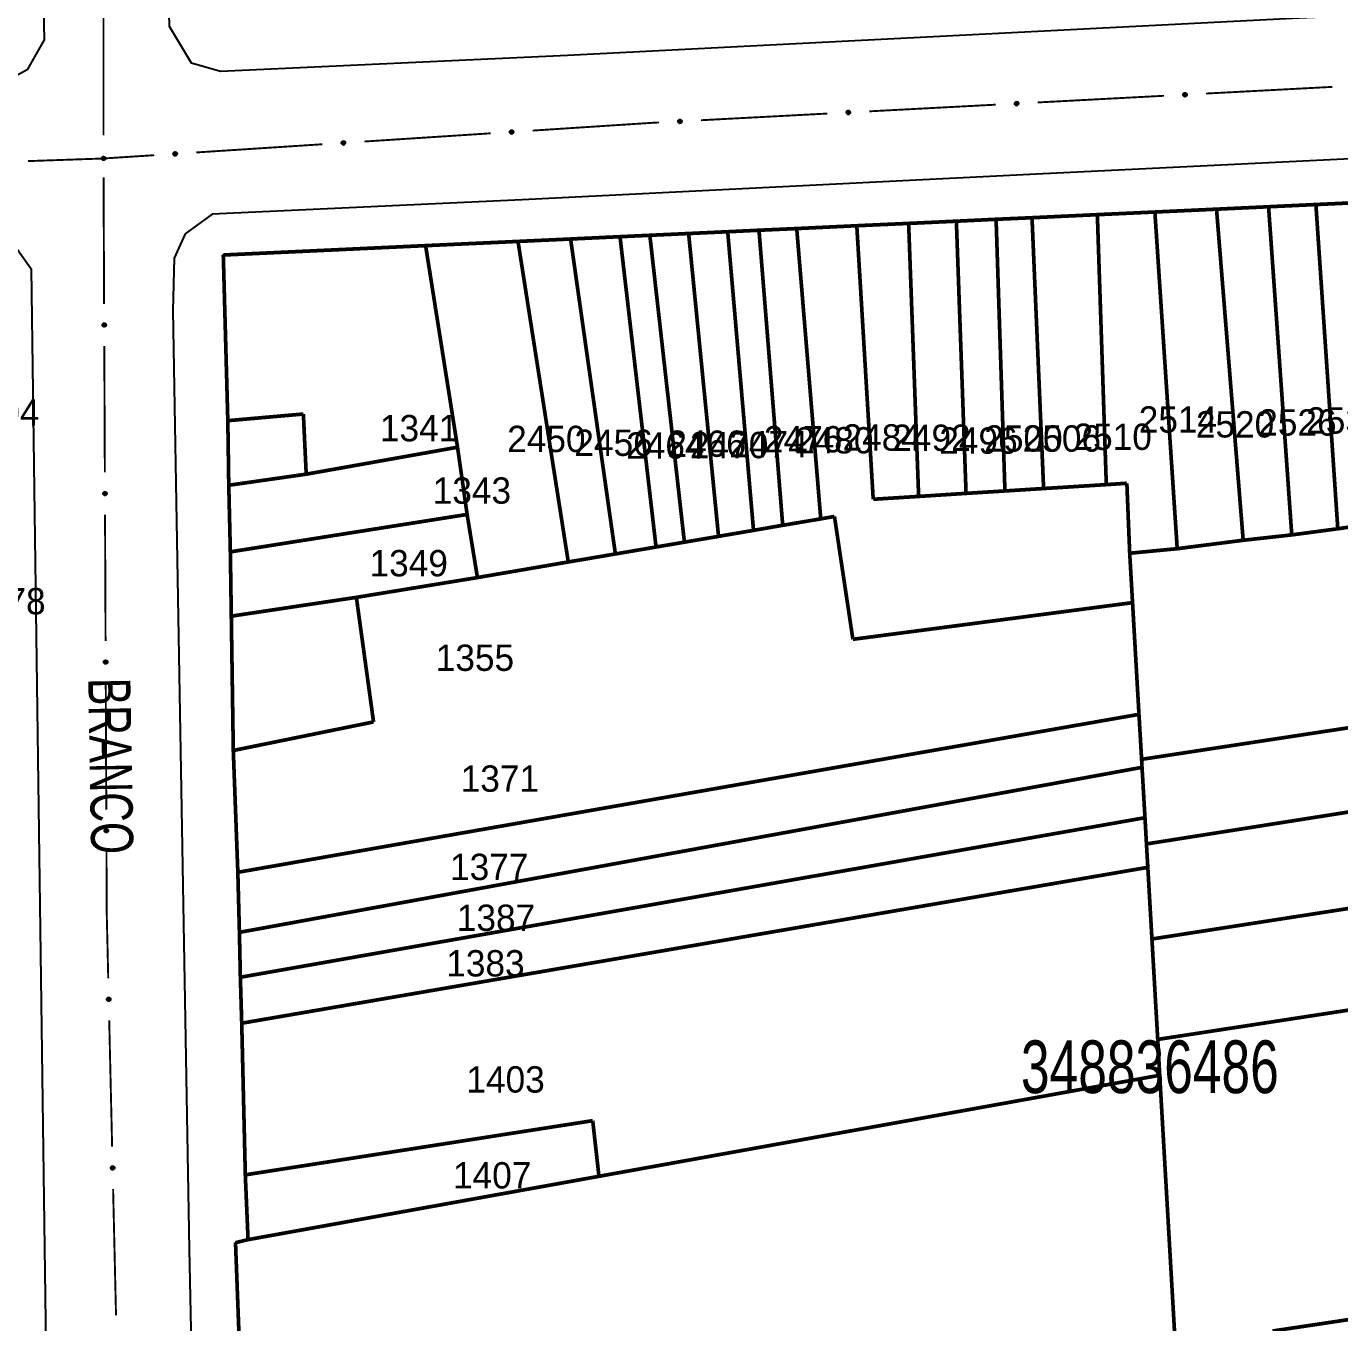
# Model space of a CAD drawing. Extents: x 202481 to 204056, y 4838981 to 4840330.
# Drawn here: x 203301.8 to 203426.5, y 4839085.1 to 4839208.1 of the extents above; entities that cross this region are included whole.
import ezdxf
from ezdxf.enums import TextEntityAlignment as Align

# ---------------------------------------------------------------- set-up
doc = ezdxf.new("R2010")
doc.units = 0
doc.header["$LTSCALE"] = 1.5
doc.header["$MEASUREMENT"] = 0
for name, color, linetype in [('CD_MALHA_LOTES', 7, 'CONTINUOUS'), ('CD_TXT_QUADRA', 7, 'CONTINUOUS'), ('RU-QUADRA', 210, 'CONTINUOUS'), ('SV-EIXO-RUA-PAV', 20, 'CONTINUOUS'), ('SV-RUA-PAVIM', 7, 'CONTINUOUS'), ('SV-TXT-RUA-PAV', 7, 'CONTINUOUS'), ('Th_NmrPort', 1, 'CONTINUOUS')]:
    doc.layers.add(name, color=color, linetype=linetype)
doc.styles.add('ARIAL', font='ARIAL.SHX')

msp = doc.modelspace()

# ---------------------------------------------------------------- linework, layer by layer
at = {"layer": 'CD_MALHA_LOTES', "linetype": 'Continuous', "const_width": 0.35, "flags": 128}
for points in [[(203408.92, 4839190.52), (203414.77, 4839190.79)], [(203414.77, 4839190.79), (203419.71, 4839191.02)], [(203417.3, 4839159.37), (203414.77, 4839190.79)], [(203419.71, 4839191.02), (203424.2, 4839191.23)], [(203421.91, 4839159.88), (203419.71, 4839191.02)], [(203424.2, 4839191.23), (203430.81, 4839191.53)], [(203426.28, 4839160.46), (203424.2, 4839191.23)], [(203380.63, 4839189.22), (203385.55, 4839189.44)], [(203385.55, 4839189.44), (203390.08, 4839189.65)], [(203386.5, 4839163.53), (203385.55, 4839189.44)], [(203390.08, 4839189.65), (203393.85, 4839189.83)], [(203391, 4839163.82), (203390.08, 4839189.65)], [(203393.85, 4839189.83), (203397.26, 4839189.98)], [(203394.69, 4839164.05), (203393.85, 4839189.83)], [(203397.26, 4839189.98), (203403.46, 4839190.27)], [(203398.36, 4839164.28), (203397.26, 4839189.98)], [(203403.46, 4839190.27), (203408.92, 4839190.52)], [(203404.31, 4839164.65), (203403.46, 4839190.27)], [(203411.04, 4839158.57), (203408.92, 4839190.52)], [(203353.47, 4839187.96), (203358.16, 4839188.18)], [(203358.16, 4839188.18), (203360.99, 4839188.31)], [(203361.58, 4839158.73), (203358.16, 4839188.18)], [(203360.99, 4839188.31), (203364.67, 4839188.48)], [(203364.27, 4839159.19), (203360.99, 4839188.31)], [(203364.67, 4839188.48), (203368.38, 4839188.65)], [(203367.51, 4839159.74), (203364.67, 4839188.48)], [(203368.38, 4839188.65), (203371.35, 4839188.79)], [(203370.83, 4839160.31), (203368.38, 4839188.65)], [(203371.35, 4839188.79), (203374.93, 4839188.95)], [(203373.6, 4839160.79), (203371.35, 4839188.79)], [(203374.93, 4839188.95), (203380.63, 4839189.22)], [(203377.21, 4839161.4), (203374.93, 4839188.95)], [(203382.19, 4839163.26), (203380.63, 4839189.22)], [(203320.51, 4839186.44), (203339.71, 4839187.33)], [(203339.71, 4839187.33), (203348.48, 4839187.73)], [(203342.74, 4839168.2), (203339.71, 4839187.33)], [(203348.48, 4839187.73), (203353.47, 4839187.96)], [(203353.25, 4839157.31), (203348.48, 4839187.73)], [(203357.72, 4839158.07), (203353.47, 4839187.96)], [(203320.94, 4839170.72), (203320.51, 4839186.44)], [(203320.94, 4839170.72), (203328.11, 4839171.35)], [(203321.03, 4839164.59), (203320.94, 4839170.72)], [(203328.11, 4839171.35), (203328.38, 4839165.64)], [(203328.38, 4839165.64), (203342.74, 4839168.2)], [(203343.65, 4839161.82), (203342.74, 4839168.2)], [(203321.03, 4839164.59), (203328.38, 4839165.64)], [(203321.18, 4839158.27), (203321.03, 4839164.59)], [(203404.31, 4839164.65), (203398.36, 4839164.28)], [(203406.26, 4839164.78), (203404.31, 4839164.65)], [(203406.53, 4839158.14), (203406.26, 4839164.78)], [(203386.5, 4839163.53), (203382.19, 4839163.26)], [(203391, 4839163.82), (203386.5, 4839163.53)], [(203394.69, 4839164.05), (203391, 4839163.82)], [(203398.36, 4839164.28), (203394.69, 4839164.05)], [(203321.18, 4839158.27), (203343.65, 4839161.82)], [(203344.63, 4839155.83), (203343.65, 4839161.82)], [(203373.6, 4839160.79), (203370.83, 4839160.31)], [(203377.21, 4839161.4), (203373.6, 4839160.79)], [(203378.51, 4839161.63), (203377.21, 4839161.4)], [(203380.26, 4839149.97), (203378.51, 4839161.63)], [(203432.6, 4839161.41), (203426.28, 4839160.46)], [(203367.51, 4839159.74), (203364.27, 4839159.19)], [(203370.83, 4839160.31), (203367.51, 4839159.74)], [(203421.91, 4839159.88), (203417.3, 4839159.37)], [(203426.28, 4839160.46), (203421.91, 4839159.88)], [(203321.27, 4839152.17), (203321.18, 4839158.27)], [(203361.58, 4839158.73), (203357.72, 4839158.07)], [(203364.27, 4839159.19), (203361.58, 4839158.73)], [(203406.53, 4839158.14), (203411.04, 4839158.57)], [(203417.3, 4839159.37), (203411.04, 4839158.57)], [(203353.25, 4839157.31), (203344.63, 4839155.83)], [(203357.72, 4839158.07), (203353.25, 4839157.31)], [(203406.8, 4839153.45), (203406.53, 4839158.14)], [(203333.14, 4839153.95), (203344.63, 4839155.83)], [(203321.27, 4839152.17), (203333.14, 4839153.95)], [(203334.77, 4839142.13), (203333.14, 4839153.95)], [(203406.8, 4839153.45), (203380.26, 4839149.97)], [(203407.41, 4839142.85), (203406.8, 4839153.45)], [(203321.46, 4839139.42), (203321.27, 4839152.17)], [(203407.66, 4839138.58), (203495.91, 4839152.04)], [(203408.12, 4839130.55), (203496.24, 4839144.47)], [(203321.46, 4839139.42), (203334.77, 4839142.13)], [(203321.89, 4839127.86), (203407.41, 4839142.85)], [(203407.66, 4839138.58), (203407.41, 4839142.85)], [(203321.89, 4839127.86), (203321.46, 4839139.42)], [(203407.7, 4839137.82), (203407.66, 4839138.58)], [(203322.04, 4839122.16), (203407.7, 4839137.82)], [(203407.98, 4839133.04), (203407.7, 4839137.82)], [(203408.64, 4839121.53), (203496.62, 4839135.19)], [(203322.13, 4839117.9), (203407.98, 4839133.04)], [(203408.12, 4839130.55), (203407.98, 4839133.04)], [(203408.25, 4839128.33), (203408.12, 4839130.55)], [(203322.26, 4839113.54), (203408.25, 4839128.33)], [(203408.64, 4839121.53), (203408.25, 4839128.33)], [(203322.04, 4839122.16), (203321.89, 4839127.86)], [(203322.13, 4839117.9), (203322.04, 4839122.16)], [(203409.19, 4839112), (203408.64, 4839121.53)], [(203467.61, 4839120.97), (203409.19, 4839112)], [(203322.26, 4839113.54), (203322.13, 4839117.9)], [(203322.6, 4839099.15), (203322.26, 4839113.54)], [(203409.38, 4839108.6), (203409.19, 4839112)], [(203409.38, 4839108.6), (203356.16, 4839099.01)], [(203410.86, 4839082.95), (203409.38, 4839108.6)], [(203322.6, 4839099.15), (203355.57, 4839104.29)], [(203355.57, 4839104.29), (203356.16, 4839099.01)], [(203322.86, 4839093), (203322.6, 4839099.15)], [(203356.16, 4839099.01), (203322.86, 4839093)], [(203420.09, 4839084.33), (203498.01, 4839096)], [(203321.67, 4839092.71), (203322.86, 4839093)], [(203322.66, 4839066.5), (203321.67, 4839092.71)]]:
    msp.add_lwpolyline(points, dxfattribs=at)
at = {"layer": 'RU-QUADRA', "linetype": 'Continuous', "const_width": 0.18, "flags": 128}
msp.add_lwpolyline([(203430.81, 4839191.53), (203424.2, 4839191.23), (203419.71, 4839191.02), (203414.77, 4839190.79), (203408.92, 4839190.52), (203403.46, 4839190.27), (203397.26, 4839189.98), (203393.85, 4839189.83), (203390.08, 4839189.65), (203385.55, 4839189.44), (203380.63, 4839189.22), (203374.93, 4839188.95), (203371.35, 4839188.79), (203368.38, 4839188.65), (203364.67, 4839188.48), (203360.99, 4839188.31), (203358.16, 4839188.18), (203353.47, 4839187.96), (203348.48, 4839187.73), (203339.71, 4839187.33), (203320.51, 4839186.44), (203320.94, 4839170.72), (203321.03, 4839164.59), (203321.18, 4839158.27), (203321.27, 4839152.17), (203321.46, 4839139.42), (203321.89, 4839127.86), (203322.04, 4839122.16), (203322.13, 4839117.9), (203322.26, 4839113.54), (203322.6, 4839099.15), (203322.86, 4839093), (203321.67, 4839092.71), (203322.66, 4839066.5)], dxfattribs=at)
at = {"layer": 'SV-EIXO-RUA-PAV', "const_width": 0.18}
for points in [[(203309.14, 4839208.98), (203309.14, 4839197.803883)], [(203413.777736, 4839201.76224), (203425.761033, 4839202.395161)], [(203381.822277, 4839200.074452), (203393.805574, 4839200.707372)], [(203397.800007, 4839200.918346), (203409.783304, 4839201.551267)], [(203365.844547, 4839199.230557), (203377.827845, 4839199.863478)], [(203349.874988, 4839198.247971), (203360.85182, 4839198.961518)], [(203360.85182, 4839198.961518), (203361.29, 4839198.99)], [(203361.29, 4839198.99), (203361.850115, 4839199.019584)], [(203317.942385, 4839196.172197), (203329.917111, 4839196.950612)], [(203333.908686, 4839197.210084), (203345.883413, 4839197.988499)], [(203309.14, 4839195.6), (203313.950809, 4839195.912726)], [(203301.965298, 4839195.350536), (203308.961071, 4839195.593781)], [(203308.961071, 4839195.593781), (203309.14, 4839195.6)], [(203309.147768, 4839193.8039), (203309.199665, 4839181.804012)], [(203309.216964, 4839177.804049), (203309.26886, 4839165.804162)], [(203309.286159, 4839161.804199), (203309.338056, 4839149.804311)], [(203309.355355, 4839145.804349), (203309.407252, 4839133.804461)], [(203309.424551, 4839129.804498), (203309.446175, 4839124.804545)], [(203309.446175, 4839124.804545), (203309.45, 4839123.92)], [(203309.45, 4839123.92), (203309.591153, 4839117.806183)], [(203309.683478, 4839113.807248), (203309.960454, 4839101.810445)], [(203310.052779, 4839097.811511), (203310.329755, 4839085.814708)]]:
    msp.add_lwpolyline(points, dxfattribs=at)
at = {"layer": 'SV-EIXO-RUA-PAV'}
for points in [[(203395.653504, 4839200.915208), (203395.685697, 4839200.952028), (203395.720894, 4839200.977089), (203395.756266, 4839200.989542), (203395.790393, 4839200.992396), (203395.825636, 4839200.991383), (203395.860942, 4839200.982523), (203395.89795, 4839200.964009), (203395.935111, 4839200.931975), (203395.958415, 4839200.894231), (203395.972479, 4839200.860206), (203395.977504, 4839200.824791), (203395.975946, 4839200.790572), (203395.96553, 4839200.754202), (203395.946402, 4839200.716881), (203395.913286, 4839200.680293), (203395.878611, 4839200.65596), (203395.844081, 4839200.644814), (203395.808446, 4839200.639987), (203395.772478, 4839200.641452), (203395.737871, 4839200.650349), (203395.700329, 4839200.669676), (203395.66465, 4839200.702841), (203395.639987, 4839200.737148), (203395.628358, 4839200.771512), (203395.624396, 4839200.806702), (203395.624982, 4839200.842062), (203395.632411, 4839200.877924), (203395.653504, 4839200.915208)], [(203411.631233, 4839201.759103), (203411.663426, 4839201.795922), (203411.698623, 4839201.820983), (203411.733996, 4839201.833436), (203411.768123, 4839201.83629), (203411.803365, 4839201.835278), (203411.838672, 4839201.826417), (203411.87568, 4839201.807904), (203411.912841, 4839201.775869), (203411.936144, 4839201.738126), (203411.950208, 4839201.7041), (203411.955233, 4839201.668686), (203411.953676, 4839201.634466), (203411.94326, 4839201.598096), (203411.924132, 4839201.560775), (203411.891015, 4839201.524188), (203411.85634, 4839201.499855), (203411.82181, 4839201.488708), (203411.786175, 4839201.483882), (203411.750208, 4839201.485347), (203411.7156, 4839201.494244), (203411.678059, 4839201.513571), (203411.64238, 4839201.546735), (203411.617716, 4839201.581042), (203411.606087, 4839201.615406), (203411.602126, 4839201.650596), (203411.602712, 4839201.685957), (203411.610141, 4839201.721818), (203411.631233, 4839201.759103)], [(203379.675774, 4839200.071314), (203379.707967, 4839200.108133), (203379.743164, 4839200.133194), (203379.778537, 4839200.145647), (203379.812664, 4839200.148501), (203379.847906, 4839200.147489), (203379.883213, 4839200.138629), (203379.920221, 4839200.120115), (203379.957382, 4839200.08808), (203379.980685, 4839200.050337), (203379.994749, 4839200.016311), (203379.999774, 4839199.980897), (203379.998217, 4839199.946677), (203379.987801, 4839199.910307), (203379.968672, 4839199.872986), (203379.935556, 4839199.836399), (203379.900881, 4839199.812066), (203379.866351, 4839199.800919), (203379.830716, 4839199.796093), (203379.794749, 4839199.797558), (203379.760141, 4839199.806455), (203379.7226, 4839199.825782), (203379.686921, 4839199.858946), (203379.662257, 4839199.893253), (203379.650628, 4839199.927618), (203379.646667, 4839199.962808), (203379.647253, 4839199.998168), (203379.654681, 4839200.034029), (203379.675774, 4839200.071314)], [(203347.728682, 4839198.218763), (203347.760425, 4839198.255971), (203347.795315, 4839198.281458), (203347.830534, 4839198.294339), (203347.864624, 4839198.297608), (203347.899876, 4839198.297023), (203347.935287, 4839198.288592), (203347.972517, 4839198.270529), (203348.010065, 4839198.238949), (203348.033825, 4839198.201491), (203348.048301, 4839198.167639), (203348.053756, 4839198.132288), (203348.052614, 4839198.098052), (203348.042641, 4839198.061558), (203348.023967, 4839198.024008), (203347.991297, 4839197.987021), (203347.956921, 4839197.962268), (203347.922528, 4839197.950703), (203347.886955, 4839197.945444), (203347.850972, 4839197.946473), (203347.816259, 4839197.954949), (203347.778486, 4839197.973818), (203347.742407, 4839198.006547), (203347.717328, 4839198.040551), (203347.705283, 4839198.074772), (203347.700894, 4839198.109912), (203347.70105, 4839198.145276), (203347.708043, 4839198.181225), (203347.728682, 4839198.218763)], [(203363.698045, 4839199.227419), (203363.730238, 4839199.264239), (203363.765435, 4839199.2893), (203363.800807, 4839199.301753), (203363.834934, 4839199.304607), (203363.870177, 4839199.303594), (203363.905483, 4839199.294734), (203363.942491, 4839199.27622), (203363.979652, 4839199.244186), (203364.002956, 4839199.206442), (203364.01702, 4839199.172417), (203364.022045, 4839199.137002), (203364.020487, 4839199.102783), (203364.010071, 4839199.066413), (203363.990943, 4839199.029092), (203363.957827, 4839198.992504), (203363.923152, 4839198.968172), (203363.888621, 4839198.957025), (203363.852986, 4839198.952199), (203363.817019, 4839198.953664), (203363.782412, 4839198.962561), (203363.74487, 4839198.981887), (203363.709191, 4839199.015052), (203363.684527, 4839199.049359), (203363.672899, 4839199.083723), (203363.668937, 4839199.118913), (203363.669523, 4839199.154273), (203363.676952, 4839199.190135), (203363.698045, 4839199.227419)], [(203331.76238, 4839197.180877), (203331.794123, 4839197.218084), (203331.829013, 4839197.243571), (203331.864232, 4839197.256453), (203331.898322, 4839197.259721), (203331.933574, 4839197.259136), (203331.968985, 4839197.250706), (203332.006216, 4839197.232643), (203332.043763, 4839197.201062), (203332.067523, 4839197.163604), (203332.081999, 4839197.129752), (203332.087454, 4839197.094401), (203332.086313, 4839197.060165), (203332.076339, 4839197.023671), (203332.057665, 4839196.986121), (203332.024996, 4839196.949134), (203331.990619, 4839196.924382), (203331.956227, 4839196.912817), (203331.920653, 4839196.907558), (203331.88467, 4839196.908586), (203331.849958, 4839196.917062), (203331.812184, 4839196.935931), (203331.776105, 4839196.96866), (203331.751026, 4839197.002665), (203331.738981, 4839197.036886), (203331.734592, 4839197.072025), (203331.734749, 4839197.10739), (203331.741742, 4839197.143339), (203331.76238, 4839197.180877)], [(203309.249458, 4839195.744155), (203309.284675, 4839195.710217), (203309.308003, 4839195.673848), (203309.318728, 4839195.637914), (203309.319926, 4839195.603689), (203309.317208, 4839195.568537), (203309.306649, 4839195.533701), (203309.286365, 4839195.497633), (203309.252568, 4839195.462066), (203309.213741, 4839195.440618), (203309.179074, 4839195.428218), (203309.143458, 4839195.424914), (203309.109354, 4839195.428126), (203309.073531, 4839195.440292), (203309.03718, 4839195.461205), (203309.002239, 4839195.496054), (203308.979614, 4839195.531866), (203308.970152, 4839195.566896), (203308.967057, 4839195.602723), (203308.970262, 4839195.638577), (203308.980825, 4839195.672713), (203309.001947, 4839195.709275), (203309.0368, 4839195.743306), (203309.072261, 4839195.766279), (203309.107148, 4839195.77623), (203309.142489, 4839195.778483), (203309.177779, 4839195.776186), (203309.213239, 4839195.767029), (203309.249458, 4839195.744155)], [(203315.796078, 4839196.14299), (203315.827822, 4839196.180198), (203315.862712, 4839196.205684), (203315.89793, 4839196.218566), (203315.93202, 4839196.221834), (203315.967272, 4839196.22125), (203316.002684, 4839196.212819), (203316.039914, 4839196.194756), (203316.077461, 4839196.163175), (203316.101221, 4839196.125718), (203316.115698, 4839196.091865), (203316.121152, 4839196.056515), (203316.120011, 4839196.022279), (203316.110037, 4839195.985785), (203316.091364, 4839195.948234), (203316.058694, 4839195.911247), (203316.024317, 4839195.886495), (203315.989925, 4839195.87493), (203315.954351, 4839195.869671), (203315.918369, 4839195.870699), (203315.883656, 4839195.879175), (203315.845882, 4839195.898045), (203315.809803, 4839195.930773), (203315.784725, 4839195.964778), (203315.772679, 4839195.998999), (203315.768291, 4839196.034138), (203315.768447, 4839196.069503), (203315.77544, 4839196.105452), (203315.796078, 4839196.14299)], [(203309.317772, 4839179.948186), (203309.352989, 4839179.914248), (203309.376317, 4839179.877878), (203309.387042, 4839179.841945), (203309.38824, 4839179.807719), (203309.385522, 4839179.772567), (203309.374963, 4839179.737731), (203309.354679, 4839179.701663), (203309.320882, 4839179.666097), (203309.282055, 4839179.644649), (203309.247388, 4839179.632249), (203309.211772, 4839179.628945), (203309.177668, 4839179.632157), (203309.141845, 4839179.644322), (203309.105494, 4839179.665235), (203309.070553, 4839179.700084), (203309.047928, 4839179.735897), (203309.038466, 4839179.770926), (203309.035371, 4839179.806753), (203309.038576, 4839179.842608), (203309.049139, 4839179.876744), (203309.070261, 4839179.913305), (203309.105114, 4839179.947336), (203309.140575, 4839179.97031), (203309.175462, 4839179.980261), (203309.210803, 4839179.982514), (203309.246093, 4839179.980216), (203309.281553, 4839179.97106), (203309.317772, 4839179.948186)], [(203309.386968, 4839163.948336), (203309.422185, 4839163.914398), (203309.445513, 4839163.878028), (203309.456238, 4839163.842094), (203309.457436, 4839163.807869), (203309.454718, 4839163.772717), (203309.444159, 4839163.737881), (203309.423874, 4839163.701813), (203309.390078, 4839163.666246), (203309.35125, 4839163.644798), (203309.316584, 4839163.632398), (203309.280968, 4839163.629094), (203309.246863, 4839163.632307), (203309.21104, 4839163.644472), (203309.17469, 4839163.665385), (203309.139749, 4839163.700234), (203309.117124, 4839163.736047), (203309.107662, 4839163.771076), (203309.104567, 4839163.806903), (203309.107772, 4839163.842757), (203309.118334, 4839163.876893), (203309.139456, 4839163.913455), (203309.17431, 4839163.947486), (203309.209771, 4839163.970459), (203309.244658, 4839163.98041), (203309.279998, 4839163.982663), (203309.315289, 4839163.980366), (203309.350749, 4839163.971209), (203309.386968, 4839163.948336)], [(203309.456164, 4839147.948485), (203309.491381, 4839147.914547), (203309.514708, 4839147.878178), (203309.525434, 4839147.842244), (203309.526632, 4839147.808019), (203309.523914, 4839147.772867), (203309.513354, 4839147.738031), (203309.49307, 4839147.701962), (203309.459274, 4839147.666396), (203309.420446, 4839147.644948), (203309.385779, 4839147.632548), (203309.350163, 4839147.629244), (203309.316059, 4839147.632456), (203309.280236, 4839147.644622), (203309.243885, 4839147.665534), (203309.208944, 4839147.700384), (203309.186319, 4839147.736196), (203309.176858, 4839147.771226), (203309.173763, 4839147.807053), (203309.176968, 4839147.842907), (203309.18753, 4839147.877043), (203309.208652, 4839147.913604), (203309.243505, 4839147.947635), (203309.278966, 4839147.970609), (203309.313854, 4839147.98056), (203309.349194, 4839147.982813), (203309.384485, 4839147.980515), (203309.419944, 4839147.971359), (203309.456164, 4839147.948485)], [(203309.52536, 4839131.948635), (203309.560577, 4839131.914697), (203309.583904, 4839131.878327), (203309.59463, 4839131.842393), (203309.595828, 4839131.808168), (203309.59311, 4839131.773016), (203309.58255, 4839131.73818), (203309.562266, 4839131.702112), (203309.528469, 4839131.666546), (203309.489642, 4839131.645098), (203309.454975, 4839131.632697), (203309.419359, 4839131.629393), (203309.385255, 4839131.632606), (203309.349432, 4839131.644771), (203309.313081, 4839131.665684), (203309.27814, 4839131.700533), (203309.255515, 4839131.736346), (203309.246053, 4839131.771375), (203309.242959, 4839131.807202), (203309.246163, 4839131.843056), (203309.256726, 4839131.877192), (203309.277848, 4839131.913754), (203309.312701, 4839131.947785), (203309.348162, 4839131.970759), (203309.383049, 4839131.98071), (203309.41839, 4839131.982963), (203309.45368, 4839131.980665), (203309.48914, 4839131.971508), (203309.52536, 4839131.948635)], [(203309.74405, 4839115.952898), (203309.779898, 4839115.919627), (203309.803903, 4839115.883701), (203309.815301, 4839115.847975), (203309.817141, 4839115.813778), (203309.815083, 4839115.778581), (203309.805178, 4839115.743554), (203309.785574, 4839115.707111), (203309.752451, 4839115.670917), (203309.714032, 4839115.648744), (203309.679604, 4839115.635696), (203309.644057, 4839115.631725), (203309.609898, 4839115.634297), (203309.573853, 4839115.645788), (203309.537117, 4839115.666016), (203309.501528, 4839115.700203), (203309.478235, 4839115.735585), (203309.468118, 4839115.770431), (203309.464352, 4839115.806193), (203309.466884, 4839115.842101), (203309.476804, 4839115.87643), (203309.497237, 4839115.913381), (203309.531445, 4839115.94806), (203309.566469, 4839115.971695), (203309.601164, 4839115.982298), (203309.636456, 4839115.985214), (203309.671783, 4839115.983579), (203309.707408, 4839115.975089), (203309.74405, 4839115.952898)], [(203310.113351, 4839099.957161), (203310.149199, 4839099.923889), (203310.173205, 4839099.887964), (203310.184602, 4839099.852238), (203310.186442, 4839099.818041), (203310.184384, 4839099.782844), (203310.17448, 4839099.747816), (203310.154876, 4839099.711374), (203310.121752, 4839099.67518), (203310.083334, 4839099.653007), (203310.048906, 4839099.639959), (203310.013358, 4839099.635987), (203309.979199, 4839099.63856), (203309.943155, 4839099.650051), (203309.906418, 4839099.670278), (203309.870829, 4839099.704466), (203309.847537, 4839099.739848), (203309.83742, 4839099.774693), (203309.833653, 4839099.810456), (203309.836185, 4839099.846364), (203309.846105, 4839099.880692), (203309.866538, 4839099.917644), (203309.900747, 4839099.952322), (203309.93577, 4839099.975957), (203309.970465, 4839099.986561), (203310.005757, 4839099.989476), (203310.041084, 4839099.987841), (203310.07671, 4839099.979351), (203310.113351, 4839099.957161)]]:
    msp.add_lwpolyline(points, close=True, dxfattribs=at)
for points in [[(203395.624396, 4839200.806702), (203395.972479, 4839200.860206)], [(203395.624982, 4839200.842062), (203395.958415, 4839200.894231)], [(203395.628358, 4839200.771512), (203395.977504, 4839200.824791)], [(203395.628414, 4839200.825676), (203395.960385, 4839200.878737)], [(203395.628994, 4839200.788813), (203395.973373, 4839200.839796)], [(203395.632411, 4839200.877924), (203395.935111, 4839200.931975)], [(203395.633427, 4839200.860101), (203395.942162, 4839200.913301)], [(203395.637678, 4839200.753745), (203395.973738, 4839200.807021)], [(203395.639987, 4839200.737148), (203395.975946, 4839200.790572)], [(203395.643892, 4839200.894815), (203395.913111, 4839200.945927)], [(203395.653504, 4839200.915208), (203395.89795, 4839200.964009)], [(203395.654539, 4839200.719108), (203395.966071, 4839200.771089)], [(203395.66465, 4839200.702841), (203395.96553, 4839200.754202)], [(203395.671854, 4839200.934551), (203395.872083, 4839200.972455)], [(203395.685697, 4839200.952028), (203395.860942, 4839200.982523)], [(203395.686244, 4839200.687989), (203395.952953, 4839200.73487)], [(203395.700329, 4839200.669676), (203395.946402, 4839200.716881)], [(203395.705699, 4839200.9664), (203395.834501, 4839200.985501)], [(203395.720894, 4839200.977089), (203395.825636, 4839200.991383)], [(203395.724474, 4839200.662679), (203395.922121, 4839200.697714)], [(203411.602126, 4839201.650596), (203411.950208, 4839201.7041)], [(203411.602712, 4839201.685957), (203411.936144, 4839201.738126)], [(203411.606087, 4839201.615406), (203411.955233, 4839201.668686)], [(203411.606143, 4839201.66957), (203411.938115, 4839201.722631)], [(203411.606724, 4839201.632708), (203411.951103, 4839201.683691)], [(203411.610141, 4839201.721818), (203411.912841, 4839201.775869)], [(203411.611157, 4839201.703996), (203411.919892, 4839201.757196)], [(203411.615408, 4839201.597639), (203411.951467, 4839201.650916)], [(203411.617716, 4839201.581042), (203411.953676, 4839201.634466)], [(203411.621621, 4839201.738709), (203411.89084, 4839201.789822)], [(203411.631233, 4839201.759103), (203411.87568, 4839201.807904)], [(203411.632268, 4839201.563003), (203411.9438, 4839201.614984)], [(203411.64238, 4839201.546735), (203411.94326, 4839201.598096)], [(203411.649584, 4839201.778446), (203411.849813, 4839201.81635)], [(203411.663426, 4839201.795922), (203411.838672, 4839201.826417)], [(203411.663973, 4839201.531883), (203411.930683, 4839201.578764)], [(203411.678059, 4839201.513571), (203411.924132, 4839201.560775)], [(203411.683429, 4839201.810295), (203411.81223, 4839201.829395)], [(203411.698623, 4839201.820983), (203411.803365, 4839201.835278)], [(203411.702203, 4839201.506574), (203411.899851, 4839201.541609)], [(203411.7156, 4839201.494244), (203411.891015, 4839201.524188)], [(203411.737204, 4839201.490659), (203411.867297, 4839201.511194)], [(203411.750208, 4839201.485347), (203411.85634, 4839201.499855)], [(203379.646667, 4839199.962808), (203379.994749, 4839200.016311)], [(203379.647253, 4839199.998168), (203379.980685, 4839200.050337)], [(203379.650628, 4839199.927618), (203379.999774, 4839199.980897)], [(203379.650684, 4839199.981781), (203379.982655, 4839200.034842)], [(203379.651265, 4839199.944919), (203379.995644, 4839199.995902)], [(203379.654681, 4839200.034029), (203379.957382, 4839200.08808)], [(203379.655698, 4839200.016207), (203379.964433, 4839200.069407)], [(203379.659949, 4839199.90985), (203379.996008, 4839199.963127)], [(203379.662257, 4839199.893253), (203379.998217, 4839199.946677)], [(203379.666162, 4839200.05092), (203379.935381, 4839200.102033)], [(203379.675774, 4839200.071314), (203379.920221, 4839200.120115)], [(203379.676809, 4839199.875214), (203379.988341, 4839199.927195)], [(203379.686921, 4839199.858946), (203379.987801, 4839199.910307)], [(203379.694125, 4839200.090657), (203379.894354, 4839200.128561)], [(203379.707967, 4839200.108133), (203379.883213, 4839200.138629)], [(203379.708514, 4839199.844094), (203379.975223, 4839199.890975)], [(203379.7226, 4839199.825782), (203379.968672, 4839199.872986)], [(203379.72797, 4839200.122506), (203379.856771, 4839200.141607)], [(203379.743164, 4839200.133194), (203379.847906, 4839200.147489)], [(203379.746744, 4839199.818785), (203379.944392, 4839199.85382)], [(203379.760141, 4839199.806455), (203379.935556, 4839199.836399)], [(203379.781745, 4839199.80287), (203379.911837, 4839199.823405)], [(203379.794749, 4839199.797558), (203379.900881, 4839199.812066)], [(203395.737871, 4839200.650349), (203395.913286, 4839200.680293)], [(203395.759475, 4839200.646764), (203395.889567, 4839200.6673)], [(203395.772478, 4839200.641452), (203395.878611, 4839200.65596)], [(203347.708043, 4839198.181225), (203348.010065, 4839198.238949)], [(203347.709276, 4839198.163417), (203348.017342, 4839198.220362)], [(203347.719318, 4839198.198254), (203347.987896, 4839198.252633)], [(203347.728682, 4839198.218763), (203347.972517, 4839198.270529)], [(203347.746796, 4839198.238328), (203347.94655, 4839198.278661)], [(203347.760425, 4839198.255971), (203347.935287, 4839198.288592)], [(203347.780252, 4839198.270585), (203347.908812, 4839198.291249)], [(203347.795315, 4839198.281458), (203347.899876, 4839198.297023)], [(203363.668937, 4839199.118913), (203364.01702, 4839199.172417)], [(203363.669523, 4839199.154273), (203364.002956, 4839199.206442)], [(203363.672899, 4839199.083723), (203364.022045, 4839199.137002)], [(203363.672954, 4839199.137887), (203364.004926, 4839199.190948)], [(203363.673535, 4839199.101024), (203364.017914, 4839199.152007)], [(203363.676952, 4839199.190135), (203363.979652, 4839199.244186)], [(203363.677968, 4839199.172312), (203363.986703, 4839199.225512)], [(203363.682219, 4839199.065956), (203364.018279, 4839199.119233)], [(203363.684527, 4839199.049359), (203364.020487, 4839199.102783)], [(203363.688433, 4839199.207026), (203363.957652, 4839199.258139)], [(203363.698045, 4839199.227419), (203363.942491, 4839199.27622)], [(203363.699079, 4839199.031319), (203364.010612, 4839199.083301)], [(203363.709191, 4839199.015052), (203364.010071, 4839199.066413)], [(203363.716395, 4839199.246763), (203363.916624, 4839199.284667)], [(203363.730238, 4839199.264239), (203363.905483, 4839199.294734)], [(203363.730784, 4839199.0002), (203363.997494, 4839199.047081)], [(203363.74487, 4839198.981887), (203363.990943, 4839199.029092)], [(203363.75024, 4839199.278611), (203363.879042, 4839199.297712)], [(203363.765435, 4839199.2893), (203363.870177, 4839199.303594)], [(203363.769015, 4839198.97489), (203363.966662, 4839199.009925)], [(203363.782412, 4839198.962561), (203363.957827, 4839198.992504)], [(203363.804016, 4839198.958976), (203363.934108, 4839198.979511)], [(203363.817019, 4839198.953664), (203363.923152, 4839198.968172)], [(203331.734592, 4839197.072025), (203332.081999, 4839197.129752)], [(203331.734749, 4839197.10739), (203332.067523, 4839197.163604)], [(203331.738379, 4839197.091046), (203332.069682, 4839197.148135)], [(203331.738981, 4839197.036886), (203332.087454, 4839197.094401)], [(203331.739407, 4839197.054193), (203332.083142, 4839197.109355)], [(203331.741742, 4839197.143339), (203332.043763, 4839197.201062)], [(203331.742974, 4839197.12553), (203332.05104, 4839197.182476)], [(203331.748517, 4839197.019233), (203332.083904, 4839197.076587)], [(203331.751026, 4839197.002665), (203332.086313, 4839197.060165)], [(203331.753016, 4839197.160368), (203332.021595, 4839197.214747)], [(203331.76238, 4839197.180877), (203332.006216, 4839197.232643)], [(203331.765796, 4839196.984804), (203332.076674, 4839197.040565)], [(203331.776105, 4839196.96866), (203332.076339, 4839197.023671)], [(203331.780494, 4839197.200441), (203331.980248, 4839197.240774)], [(203331.794123, 4839197.218084), (203331.968985, 4839197.250706)], [(203331.797877, 4839196.954071), (203332.063997, 4839197.004188)], [(203331.812184, 4839196.935931), (203332.057665, 4839196.986121)], [(203331.81395, 4839197.232699), (203331.94251, 4839197.253362)], [(203331.829013, 4839197.243571), (203331.933574, 4839197.259136)], [(203331.836412, 4839196.929228), (203332.033619, 4839196.966661)], [(203347.700894, 4839198.109912), (203348.048301, 4839198.167639)], [(203347.70105, 4839198.145276), (203348.033825, 4839198.201491)], [(203347.704681, 4839198.128933), (203348.035983, 4839198.186021)], [(203347.705283, 4839198.074772), (203348.053756, 4839198.132288)], [(203347.705709, 4839198.09208), (203348.049443, 4839198.147242)], [(203347.714819, 4839198.057119), (203348.050206, 4839198.114474)], [(203347.717328, 4839198.040551), (203348.052614, 4839198.098052)], [(203347.732098, 4839198.02269), (203348.042976, 4839198.078451)], [(203347.742407, 4839198.006547), (203348.042641, 4839198.061558)], [(203347.764179, 4839197.991958), (203348.030299, 4839198.042075)], [(203347.778486, 4839197.973818), (203348.023967, 4839198.024008)], [(203347.802713, 4839197.967115), (203347.999921, 4839198.004548)], [(203347.816259, 4839197.954949), (203347.991297, 4839197.987021)], [(203347.837905, 4839197.951626), (203347.967738, 4839197.97374)], [(203347.850972, 4839197.946473), (203347.956921, 4839197.962268)], [(203309.02092, 4839195.722457), (203309.05483, 4839195.45379)], [(203309.0368, 4839195.743306), (203309.073531, 4839195.440292)], [(203309.053538, 4839195.752618), (203309.090373, 4839195.438934)], [(203309.072261, 4839195.766279), (203309.109354, 4839195.428126)], [(203309.08895, 4839195.767781), (203309.125891, 4839195.429536)], [(203309.107148, 4839195.77623), (203309.143458, 4839195.424914)], [(203309.124398, 4839195.774757), (203309.158645, 4839195.428313)], [(203309.142489, 4839195.778483), (203309.179074, 4839195.428218)], [(203309.161246, 4839195.773552), (203309.198169, 4839195.4394)], [(203309.177779, 4839195.776186), (203309.213741, 4839195.440618)], [(203309.195388, 4839195.766877), (203309.233575, 4839195.455928)], [(203309.213239, 4839195.767029), (203309.252568, 4839195.462066)], [(203309.229554, 4839195.754744), (203309.26757, 4839195.483365)], [(203309.249458, 4839195.744155), (203309.286365, 4839195.497633)], [(203309.26789, 4839195.72489), (203309.296053, 4839195.52306)], [(203315.768291, 4839196.034138), (203316.115698, 4839196.091865)], [(203315.768447, 4839196.069503), (203316.101221, 4839196.125718)], [(203315.772077, 4839196.05316), (203316.10338, 4839196.110248)], [(203315.772679, 4839195.998999), (203316.121152, 4839196.056515)], [(203315.773105, 4839196.016307), (203316.11684, 4839196.071469)], [(203315.77544, 4839196.105452), (203316.077461, 4839196.163175)], [(203315.776673, 4839196.087643), (203316.084739, 4839196.144589)], [(203315.782215, 4839195.981346), (203316.117603, 4839196.0387)], [(203315.784725, 4839195.964778), (203316.120011, 4839196.022279)], [(203315.786715, 4839196.122481), (203316.055293, 4839196.17686)], [(203315.796078, 4839196.14299), (203316.039914, 4839196.194756)], [(203315.799495, 4839195.946917), (203316.110372, 4839196.002678)], [(203315.809803, 4839195.930773), (203316.110037, 4839195.985785)], [(203315.814193, 4839196.162555), (203316.013946, 4839196.202888)], [(203315.827822, 4839196.180198), (203316.002684, 4839196.212819)], [(203315.831575, 4839195.916185), (203316.097696, 4839195.966302)], [(203315.845882, 4839195.898045), (203316.091364, 4839195.948234)], [(203315.847648, 4839196.194812), (203315.976208, 4839196.215476)], [(203315.862712, 4839196.205684), (203315.967272, 4839196.22125)], [(203315.87011, 4839195.891342), (203316.067317, 4839195.928774)], [(203315.883656, 4839195.879175), (203316.058694, 4839195.911247)], [(203315.905302, 4839195.875853), (203316.035135, 4839195.897967)], [(203315.918369, 4839195.870699), (203316.024317, 4839195.886495)], [(203331.849958, 4839196.917062), (203332.024996, 4839196.949134)], [(203331.871604, 4839196.91374), (203332.001437, 4839196.935853)], [(203331.88467, 4839196.908586), (203331.990619, 4839196.924382)], [(203308.970262, 4839195.638577), (203308.979614, 4839195.531866)], [(203308.976198, 4839195.651308), (203308.990409, 4839195.520374)], [(203308.980825, 4839195.672713), (203309.002239, 4839195.496054)], [(203308.993789, 4839195.685497), (203309.019211, 4839195.486385)], [(203309.001947, 4839195.709275), (203309.03718, 4839195.461205)], [(203309.284675, 4839195.710217), (203309.306649, 4839195.533701)], [(203309.298063, 4839195.689542), (203309.310904, 4839195.559967)], [(203309.308003, 4839195.673848), (203309.317208, 4839195.568537)], [(203309.038576, 4839179.842608), (203309.047928, 4839179.735897)], [(203309.044512, 4839179.855338), (203309.058723, 4839179.724404)], [(203309.049139, 4839179.876744), (203309.070553, 4839179.700084)], [(203309.062103, 4839179.889528), (203309.087526, 4839179.690416)], [(203309.070261, 4839179.913305), (203309.105494, 4839179.665235)], [(203309.089234, 4839179.926488), (203309.123144, 4839179.657821)], [(203309.105114, 4839179.947336), (203309.141845, 4839179.644322)], [(203309.121852, 4839179.956648), (203309.158687, 4839179.642965)], [(203309.140575, 4839179.97031), (203309.177668, 4839179.632157)], [(203309.157264, 4839179.971811), (203309.194205, 4839179.633567)], [(203309.175462, 4839179.980261), (203309.211772, 4839179.628945)], [(203309.192712, 4839179.978787), (203309.226959, 4839179.632344)], [(203309.210803, 4839179.982514), (203309.247388, 4839179.632249)], [(203309.22956, 4839179.977582), (203309.266483, 4839179.643431)], [(203309.246093, 4839179.980216), (203309.282055, 4839179.644649)], [(203309.263702, 4839179.970907), (203309.301889, 4839179.659958)], [(203309.281553, 4839179.97106), (203309.320882, 4839179.666097)], [(203309.297868, 4839179.958774), (203309.335884, 4839179.687396)], [(203309.317772, 4839179.948186), (203309.354679, 4839179.701663)], [(203309.336204, 4839179.92892), (203309.364368, 4839179.727091)], [(203309.352989, 4839179.914248), (203309.374963, 4839179.737731)], [(203309.366377, 4839179.893573), (203309.379218, 4839179.763997)], [(203309.376317, 4839179.877878), (203309.385522, 4839179.772567)], [(203309.107772, 4839163.842757), (203309.117124, 4839163.736047)], [(203309.113707, 4839163.855488), (203309.127919, 4839163.724554)], [(203309.118334, 4839163.876893), (203309.139749, 4839163.700234)], [(203309.131299, 4839163.889677), (203309.156721, 4839163.690565)], [(203309.139456, 4839163.913455), (203309.17469, 4839163.665385)], [(203309.158429, 4839163.926637), (203309.19234, 4839163.65797)], [(203309.17431, 4839163.947486), (203309.21104, 4839163.644472)], [(203309.191048, 4839163.956798), (203309.227882, 4839163.643114)], [(203309.209771, 4839163.970459), (203309.246863, 4839163.632307)], [(203309.22646, 4839163.971961), (203309.263401, 4839163.633716)], [(203309.244658, 4839163.98041), (203309.280968, 4839163.629094)], [(203309.261908, 4839163.978937), (203309.296155, 4839163.632493)], [(203309.279998, 4839163.982663), (203309.316584, 4839163.632398)], [(203309.298756, 4839163.977732), (203309.335679, 4839163.64358)], [(203309.315289, 4839163.980366), (203309.35125, 4839163.644798)], [(203309.332898, 4839163.971057), (203309.371085, 4839163.660108)], [(203309.350749, 4839163.971209), (203309.390078, 4839163.666246)], [(203309.367064, 4839163.958924), (203309.40508, 4839163.687546)], [(203309.386968, 4839163.948336), (203309.423874, 4839163.701813)], [(203309.4054, 4839163.92907), (203309.433563, 4839163.72724)], [(203309.422185, 4839163.914398), (203309.444159, 4839163.737881)], [(203309.435572, 4839163.893722), (203309.448414, 4839163.764147)], [(203309.445513, 4839163.878028), (203309.454718, 4839163.772717)], [(203309.176968, 4839147.842907), (203309.186319, 4839147.736196)], [(203309.182903, 4839147.855638), (203309.197115, 4839147.724704)], [(203309.18753, 4839147.877043), (203309.208944, 4839147.700384)], [(203309.200494, 4839147.889827), (203309.225917, 4839147.690715)], [(203309.208652, 4839147.913604), (203309.243885, 4839147.665534)], [(203309.227625, 4839147.926787), (203309.261536, 4839147.65812)], [(203309.243505, 4839147.947635), (203309.280236, 4839147.644622)], [(203309.260244, 4839147.956948), (203309.297078, 4839147.643264)], [(203309.278966, 4839147.970609), (203309.316059, 4839147.632456)], [(203309.295656, 4839147.972111), (203309.332597, 4839147.633866)], [(203309.313854, 4839147.98056), (203309.350163, 4839147.629244)], [(203309.331104, 4839147.979087), (203309.365351, 4839147.632643)], [(203309.349194, 4839147.982813), (203309.385779, 4839147.632548)], [(203309.367951, 4839147.977882), (203309.404874, 4839147.64373)], [(203309.384485, 4839147.980515), (203309.420446, 4839147.644948)], [(203309.402094, 4839147.971207), (203309.440281, 4839147.660258)], [(203309.419944, 4839147.971359), (203309.459274, 4839147.666396)], [(203309.436259, 4839147.959073), (203309.474276, 4839147.687695)], [(203309.456164, 4839147.948485), (203309.49307, 4839147.701962)], [(203309.474596, 4839147.929219), (203309.502759, 4839147.72739)], [(203309.491381, 4839147.914547), (203309.513354, 4839147.738031)], [(203309.504768, 4839147.893872), (203309.517609, 4839147.764297)], [(203309.514708, 4839147.878178), (203309.523914, 4839147.772867)], [(203309.246163, 4839131.843056), (203309.255515, 4839131.736346)], [(203309.252099, 4839131.855787), (203309.266311, 4839131.724853)], [(203309.256726, 4839131.877192), (203309.27814, 4839131.700533)], [(203309.26969, 4839131.889977), (203309.295113, 4839131.690864)], [(203309.277848, 4839131.913754), (203309.313081, 4839131.665684)], [(203309.296821, 4839131.926936), (203309.330732, 4839131.65827)], [(203309.312701, 4839131.947785), (203309.349432, 4839131.644771)], [(203309.329439, 4839131.957097), (203309.366274, 4839131.643414)], [(203309.348162, 4839131.970759), (203309.385255, 4839131.632606)], [(203309.364852, 4839131.97226), (203309.401792, 4839131.634015)], [(203309.383049, 4839131.98071), (203309.419359, 4839131.629393)], [(203309.400299, 4839131.979236), (203309.434547, 4839131.632793)], [(203309.41839, 4839131.982963), (203309.454975, 4839131.632697)], [(203309.437147, 4839131.978031), (203309.47407, 4839131.64388)], [(203309.45368, 4839131.980665), (203309.489642, 4839131.645098)], [(203309.471289, 4839131.971356), (203309.509477, 4839131.660407)], [(203309.48914, 4839131.971508), (203309.528469, 4839131.666546)], [(203309.505455, 4839131.959223), (203309.543471, 4839131.687845)], [(203309.52536, 4839131.948635), (203309.562266, 4839131.702112)], [(203309.543791, 4839131.929369), (203309.571955, 4839131.72754)], [(203309.560577, 4839131.914697), (203309.58255, 4839131.73818)], [(203309.573964, 4839131.894022), (203309.586805, 4839131.764446)], [(203309.583904, 4839131.878327), (203309.59311, 4839131.773016)], [(203309.531445, 4839115.94806), (203309.573853, 4839115.645788)], [(203309.548006, 4839115.957684), (203309.590718, 4839115.644747)], [(203309.566469, 4839115.971695), (203309.609898, 4839115.634297)], [(203309.583127, 4839115.973509), (203309.626406, 4839115.636016)], [(203309.601164, 4839115.982298), (203309.644057, 4839115.631725)], [(203309.618438, 4839115.981149), (203309.659178, 4839115.635408)], [(203309.636456, 4839115.985214), (203309.679604, 4839115.635696)], [(203309.655302, 4839115.980635), (203309.698486, 4839115.647235)], [(203309.671783, 4839115.983579), (203309.714032, 4839115.648744)], [(203309.689563, 4839115.974601), (203309.733577, 4839115.664424)], [(203309.707408, 4839115.975089), (203309.752451, 4839115.670917)], [(203309.723951, 4839115.963111), (203309.767051, 4839115.692494)], [(203309.74405, 4839115.952898), (203309.785574, 4839115.707111)], [(203309.466884, 4839115.842101), (203309.478235, 4839115.735585)], [(203309.472579, 4839115.854941), (203309.489244, 4839115.724297)], [(203309.476804, 4839115.87643), (203309.501528, 4839115.700203)], [(203309.489526, 4839115.889455), (203309.518679, 4839115.690855)], [(203309.497237, 4839115.913381), (203309.537117, 4839115.666016)], [(203309.515959, 4839115.926917), (203309.554903, 4839115.658934)], [(203309.76284, 4839115.933982), (203309.794785, 4839115.732716)], [(203309.779898, 4839115.919627), (203309.805178, 4839115.743554)], [(203309.79367, 4839115.899207), (203309.80894, 4839115.769895)], [(203309.803903, 4839115.883701), (203309.815083, 4839115.778581)], [(203309.836185, 4839099.846364), (203309.847537, 4839099.739848)], [(203309.841881, 4839099.859204), (203309.858546, 4839099.72856)], [(203309.846105, 4839099.880692), (203309.870829, 4839099.704466)], [(203309.858827, 4839099.893717), (203309.88798, 4839099.695117)], [(203309.866538, 4839099.917644), (203309.906418, 4839099.670278)], [(203309.88526, 4839099.93118), (203309.924205, 4839099.663196)], [(203309.900747, 4839099.952322), (203309.943155, 4839099.650051)], [(203309.917307, 4839099.961947), (203309.960019, 4839099.649009)], [(203309.93577, 4839099.975957), (203309.979199, 4839099.63856)], [(203309.952429, 4839099.977772), (203309.995708, 4839099.640279)], [(203309.970465, 4839099.986561), (203310.013358, 4839099.635987)], [(203309.987739, 4839099.985411), (203310.028479, 4839099.639671)], [(203310.005757, 4839099.989476), (203310.048906, 4839099.639959)], [(203310.024603, 4839099.984897), (203310.067788, 4839099.651497)], [(203310.041084, 4839099.987841), (203310.083334, 4839099.653007)], [(203310.058865, 4839099.978864), (203310.102878, 4839099.668686)], [(203310.07671, 4839099.979351), (203310.121752, 4839099.67518)], [(203310.093252, 4839099.967374), (203310.136352, 4839099.696757)], [(203310.113351, 4839099.957161), (203310.154876, 4839099.711374)], [(203310.132141, 4839099.938244), (203310.164086, 4839099.736979)], [(203310.149199, 4839099.923889), (203310.17448, 4839099.747816)], [(203310.162972, 4839099.903469), (203310.178241, 4839099.774157)], [(203310.173205, 4839099.887964), (203310.184384, 4839099.782844)]]:
    msp.add_lwpolyline(points, dxfattribs=at)
at = {"layer": 'SV-RUA-PAVIM', "linetype": 'Continuous'}
for points in [[(203220.67, 4839198.86, 13.23), (203223.64, 4839198.99, 13.21), (203299.67, 4839202.84, 13.25), (203301.97, 4839204.09, 13.25), (203303.53, 4839206.87, 13.25), (203302.23, 4839267.94, 13.07), (203300.61, 4839340.37, 12.9), (203298.18, 4839446.55, 12.93), (203295.69, 4839523.92, 12.52), (203294.97, 4839525.01, 12.52), (203293.58, 4839525.42, 12.52), (203125.27, 4839515.29, 11.54), (203123.17, 4839514.36, 11.96), (203121.84, 4839512.37, 11.97), (203121.52, 4839509.65, 12.2), (203124.28, 4839447.7, 12.19), (203129.07, 4839343.17, 12.67), (203132.26, 4839264.73, 13.37)], [(203477.62, 4839211.5, 12.77), (203467.54, 4839210.89, 12.77), (203422.6, 4839208.92, 13.1), (203353.19, 4839205.38, 13.29), (203320.23, 4839203.84, 13.2), (203317.49, 4839204.66, 13.22), (203315.41, 4839208.11, 13.2), (203314.5, 4839245.85, 13.2), (203405, 4839253.36, 13.2), (203404.59, 4839257.18, 13.2), (203314.41, 4839249.81, 13.2), (203314.02, 4839265.11, 13.36), (203320.67, 4839266.97, 13.36), (203329.45, 4839268.03, 13.36), (203330.52, 4839271.76, 13.36), (203366.99, 4839291.19, 13.36), (203394.94, 4839299.18, 13.36), (203388.81, 4839309.29, 13.36), (203320.14, 4839269.1, 13.36), (203313.97, 4839268.16, 13.36)], [(203477.62, 4839198.11, 12.63), (203451.48, 4839196.74, 12.99), (203397.67, 4839194.1, 13.06), (203348.86, 4839191.69, 12.93), (203319.46, 4839190.33, 12.89), (203316.9, 4839188.46, 12.9), (203315.86, 4839186.14, 12.88), (203315.73, 4839181.19, 12.94), (203317.27, 4839092.07, 13.03), (203318.61, 4839028.33, 12.66), (203320.12, 4839025.49, 12.66), (203322.35, 4839024.73, 12.64), (203416.33, 4839031.66, 13.11), (203477.61, 4839036.42, 13.11)], [(203138.62, 4839121.62, 12.3), (203135.91, 4839176.37, 12.94), (203136.93, 4839179.95, 12.96), (203139.13, 4839181.42, 12.93), (203186.23, 4839183.79, 12.91), (203258.27, 4839187.27, 13.28), (203297.5, 4839189.11, 13.36), (203300.44, 4839187.71, 13.31), (203302.28, 4839185.13, 13.18), (203303.78, 4839073.66, 12.93), (203226.28, 4839070.53, 12.93), (203226.46, 4839067.75, 12.93), (203284.32, 4839069.67, 12.93), (203304.02, 4839070.19, 12.93), (203304.73, 4839027.81, 12.57), (203303.41, 4839025.06, 12.59), (203300.4, 4839023.15, 12.61), (203213.24, 4839016.9, 12.12)]]:
    msp.add_polyline3d(points, dxfattribs=at)

# ---------------------------------------------------------------- texts
at = {"layer": 'CD_TXT_QUADRA', "style": 'ARIAL', "width": 0.7}
msp.add_text('348836486', height=5, dxfattribs=at).set_placement((203396.207154, 4839106.904535))
at = {"layer": 'SV-TXT-RUA-PAV', "style": 'ARIAL', "width": 0.7}
msp.add_text('BRANCO', height=4, rotation=271, dxfattribs=at).set_placement((203307.690119, 4839146.282757))
at = {"layer": 'Th_NmrPort', "color": 1}
for s, p in [('2404', (203295.63, 4839171.493333)), ('2514', (203407.389023, 4839170.830917)), ('2530', (203423.279023, 4839170.740917)), ('1341', (203335.374992, 4839170.007246)), ('2520', (203412.809023, 4839170.370917)), ('2526', (203418.729023, 4839170.550917)), ('2450', (203347.449012, 4839168.986456)), ('2456', (203353.829012, 4839168.626456)), ('2464', (203358.739012, 4839168.356456)), ('2466', (203362.659012, 4839168.536456)), ('2470', (203364.801472, 4839168.4063)), ('2474', (203368.531472, 4839168.4963)), ('2476', (203371.811472, 4839168.9563)), ('2480', (203374.767925, 4839168.857071)), ('2484', (203379.277925, 4839169.127071)), ('2492', (203383.999023, 4839169.100917)), ('2496', (203388.459023, 4839168.830917)), ('2500', (203392.73344, 4839169.027437)), ('2506', (203396.37344, 4839169.027437)), ('2510', (203401.199023, 4839169.190917)), ('1343', (203340.384992, 4839164.087246)), ('1349', (203334.390345, 4839157.193933)), ('1378', (203296.21, 4839153.59)), ('1355', (203340.670345, 4839148.223933)), ('1371', (203343.040345, 4839136.753933)), ('1377', (203342.030345, 4839128.373933)), ('1387', (203342.670345, 4839123.543933)), ('1383', (203341.670345, 4839119.223933)), ('1403', (203343.580345, 4839108.203933)), ('1407', (203342.310345, 4839099.103933))]:
    msp.add_text(s, height=2.5, dxfattribs=at).set_placement(p, align=Align.MIDDLE_LEFT)

doc.saveas('drawing.dxf')
